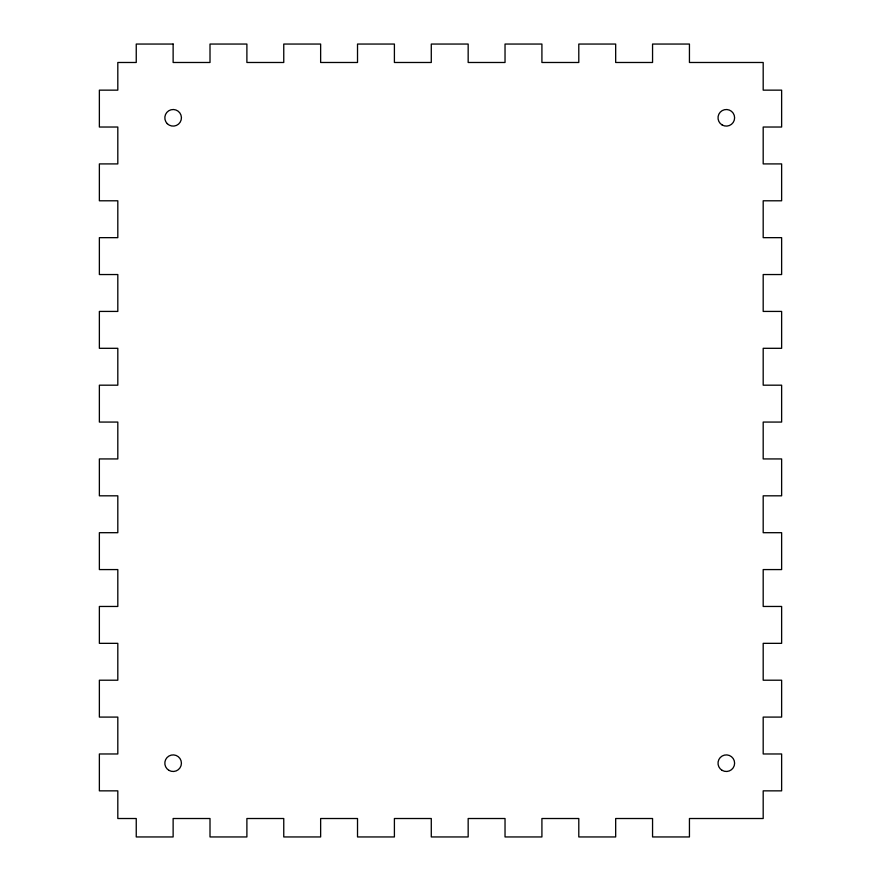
<?xml version="1.0" encoding="UTF-8"?>
<svg xmlns="http://www.w3.org/2000/svg" width="881" height="881" viewBox="0 0 881 881"><rect width="100%" height="100%" fill="white"/><g stroke="black" fill="none" stroke-linecap="round" stroke-linejoin="round"><path stroke-width="1.32" d="M173.128 44.05L136.247 44.05L136.247 62.485L117.812 62.485L117.812 90.148L99.366 90.148L99.366 127.029L117.812 127.029L117.812 163.91L99.366 163.91L99.366 200.791L117.812 200.791L117.812 237.661L99.366 237.661L99.366 274.542L117.812 274.542L117.812 311.422L99.366 311.422L99.366 348.303L117.812 348.303L117.812 385.184L99.366 385.184L99.366 422.065L117.812 422.065L117.812 458.935L99.366 458.935L99.366 495.816L117.812 495.816L117.812 532.697L99.366 532.697L99.366 569.578L117.812 569.578L117.812 606.458L99.366 606.458L99.366 643.339L117.812 643.339L117.812 680.209L99.366 680.209L99.366 717.09L117.812 717.09L117.812 753.971L99.366 753.971L99.366 790.852L117.812 790.852L117.812 818.515L136.247 818.515L136.247 836.95L173.128 836.95L173.128 818.515L210.008 818.515L210.008 836.95L246.889 836.95L246.889 818.515L283.759 818.515L283.759 836.95L320.64 836.95L320.64 818.515L357.521 818.515L357.521 836.95L394.402 836.95L394.402 818.515L431.283 818.515L431.283 836.95L468.163 836.95L468.163 818.515L505.033 818.515L505.033 836.95L541.914 836.95L541.914 818.515L578.795 818.515L578.795 836.95L615.676 836.95L615.676 818.515L652.557 818.515L652.557 836.95L689.438 836.95L689.438 818.515L763.188 818.515L763.188 790.852L781.634 790.852L781.634 753.971L763.188 753.971L763.188 717.09L781.634 717.09L781.634 680.209L763.188 680.209L763.188 643.339L781.634 643.339L781.634 606.458L763.188 606.458L763.188 569.578L781.634 569.578L781.634 532.697L763.188 532.697L763.188 495.816L781.634 495.816L781.634 458.935L763.188 458.935L763.188 422.065L781.634 422.065L781.634 385.184L763.188 385.184L763.188 348.303L781.634 348.303L781.634 311.422L763.188 311.422L763.188 274.542L781.634 274.542L781.634 237.661L763.188 237.661L763.188 200.791L781.634 200.791L781.634 163.91L763.188 163.91L763.188 127.029L781.634 127.029L781.634 90.148L763.188 90.148L763.188 62.485L689.438 62.485L689.438 44.05L652.557 44.05L652.557 62.485L615.676 62.485L615.676 44.05L578.795 44.05L578.795 62.485L541.914 62.485L541.914 44.05L505.033 44.05L505.033 62.485L468.163 62.485L468.163 44.05L431.283 44.05L431.283 62.485L394.402 62.485L394.402 44.05L357.521 44.05L357.521 62.485L320.64 62.485L320.64 44.05L283.759 44.05L283.759 62.485L246.889 62.485L246.889 44.05L210.008 44.05L210.008 62.485L173.128 62.485L173.128 44.05M722.167 124.992A8.292 8.292 0 0 0 734.611 117.812A8.292 8.292 0 0 0 722.167 110.621A8.292 8.292 0 0 0 722.167 124.992M722.167 770.379A8.292 8.292 0 0 0 734.611 763.188A8.292 8.292 0 0 0 722.167 756.008A8.292 8.292 0 0 0 722.167 770.379M167.258 123.67A8.292 8.292 0 0 0 181.145 119.959A8.292 8.292 0 0 0 170.98 109.795A8.292 8.292 0 0 0 167.258 123.67M168.976 770.379A8.292 8.292 0 0 0 181.42 763.188A8.292 8.292 0 0 0 168.976 756.008A8.292 8.292 0 0 0 168.976 770.379"/></g></svg>
